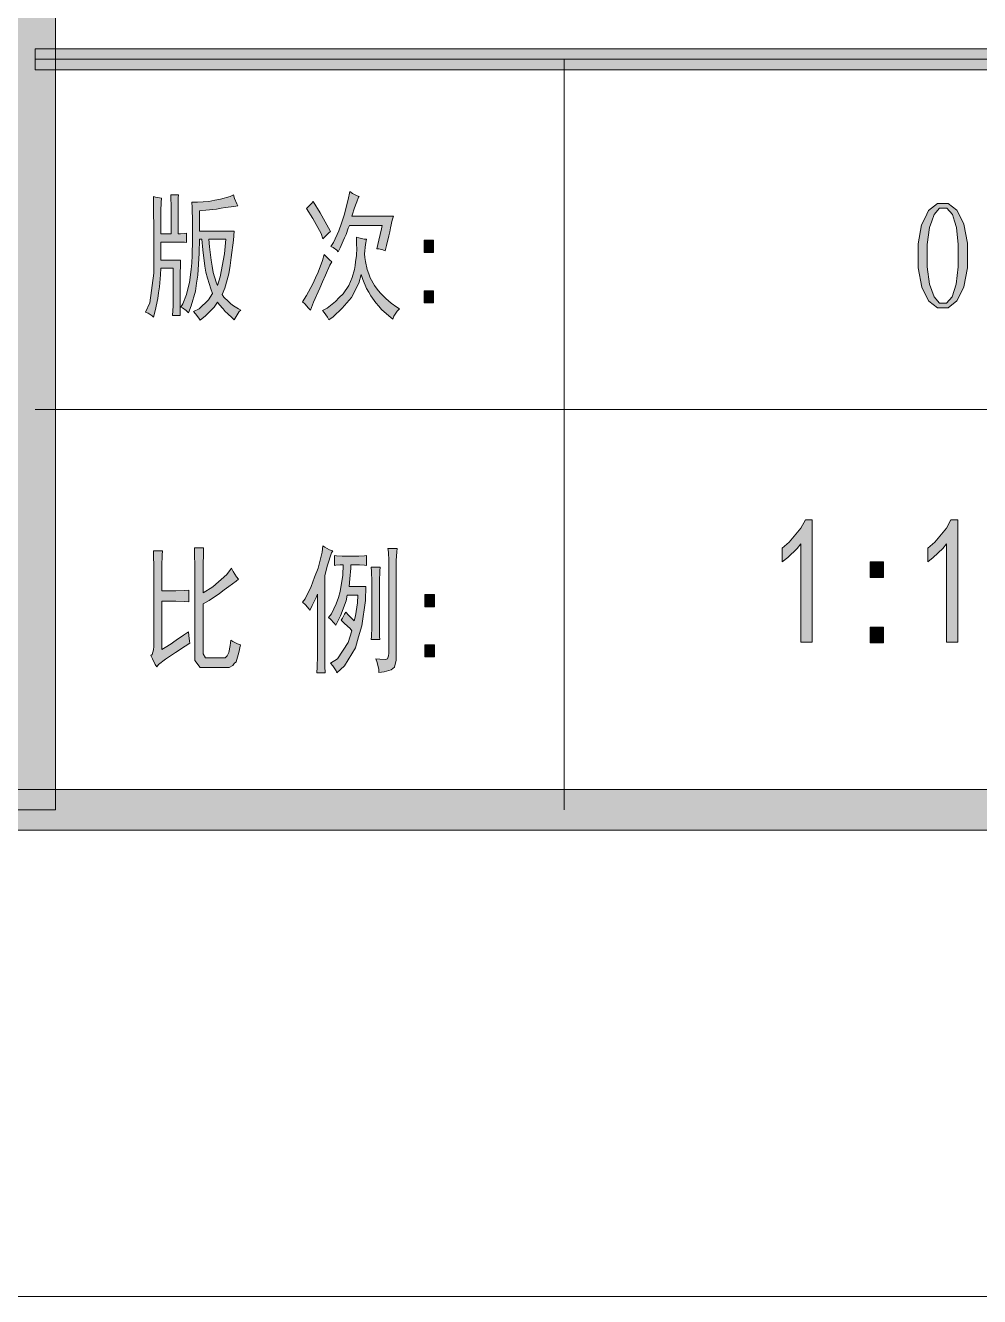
# Model space of a CAD drawing. Header units: millimetres. Extents: x 261 to 114907, y 32 to 1998430.
# Drawn here: x 107676 to 110031, y 1927133 to 1930268 of the extents above; entities that cross this region are included whole.
import ezdxf

# ---------------------------------------------------------------- set-up
doc = ezdxf.new("R2010")
doc.units = ezdxf.units.MM

msp = doc.modelspace()

# ---------------------------------------------------------------- hatches: boundary and pattern name
h = msp.add_hatch(color=0)
h.dxf.hatch_style = 2
h.paths.add_polyline_path([(107750.2, 1928333.3), (107650.3, 1928333.3), (107650.3, 1997229.2), (107750.2, 1997229.2)])
h = msp.add_hatch(color=0)
h.dxf.hatch_style = 2
h.paths.add_polyline_path([(107700.3, 1930158.7), (107700.3, 1930210.4), (113706.8, 1930210.4), (113706.8, 1930158.7)])
h = msp.add_hatch(color=0)
h.dxf.hatch_style = 2
h.paths.add_polyline_path([(108012.2, 1929841.9), (108011, 1929831.2), (108010.1, 1929810.9), (108010.1, 1929801.4), (108010.1, 1929754), (108035.5, 1929754), (108035.5, 1929817.8), (108035.5, 1929825.1), (108035.1, 1929841.5), (108034.7, 1929850.1), (108053.6, 1929850.1), (108053.2, 1929842.8), (108052.8, 1929826.4), (108052.8, 1929817.8), (108052.8, 1929754), (108058.8, 1929754), (108069.6, 1929754.9), (108073.9, 1929755.3), (108073.9, 1929732.5), (108068.3, 1929733.3), (108056.6, 1929733.8), (108050.6, 1929733.8), (108010.1, 1929733.8), (108010.1, 1929689.4), (108058.8, 1929689.4), (108058.4, 1929679.9), (108057.9, 1929653.2), (108057.9, 1929636.4), (108057.9, 1929552.8), (108039.4, 1929552.8), (108040.3, 1929576.5), (108040.7, 1929634.7), (108040.7, 1929669.1), (108010.1, 1929669.1), (108009.7, 1929653.2), (108007.1, 1929623.5), (108004.9, 1929608.8), (108003.2, 1929594.2), (107996.3, 1929564), (107992, 1929548.5), (107988.5, 1929551.9), (107978.6, 1929558), (107972.6, 1929561), (107982.9, 1929584.2), (107992.9, 1929656.6), (107992.9, 1929705.3), (107992.9, 1929754.9), (107992.4, 1929825.1), (107992, 1929846.2), (107997.2, 1929844.5), (108007.1, 1929842.8)])
h = msp.add_hatch(color=0)
h.paths.add_polyline_path([(108189.8, 1929850.1), (108191.9, 1929841.5), (108197.5, 1929827.7), (108200.6, 1929823), (108190.6, 1929821.7), (108169.5, 1929818.7), (108158.8, 1929816.9), (108147.6, 1929815.2), (108121.3, 1929812.2), (108105.3, 1929810.9), (108105.3, 1929760.9), (108191.5, 1929760.9), (108189.8, 1929738.5), (108184.2, 1929695.9), (108181.2, 1929675.6), (108177.7, 1929655.3), (108167.8, 1929619.6), (108161.3, 1929604.1), (108165.7, 1929598), (108176.9, 1929586.8), (108182.9, 1929581.7), (108189.4, 1929576.5), (108201.8, 1929568.7), (108207.9, 1929566.1), (108203.6, 1929562.3), (108195.8, 1929550.2), (108191.5, 1929542), (108185.9, 1929546.8), (108174.7, 1929557.1), (108169.1, 1929562.7), (108163.9, 1929568.7), (108154, 1929579.9), (108150.1, 1929585.1), (108141.9, 1929573.5), (108120.8, 1929551.5), (108107.5, 1929540.7), (108104, 1929545.9), (108095.8, 1929556.7), (108091.1, 1929562.3), (108104.5, 1929568.7), (108127.7, 1929591.1), (108138.1, 1929606.7), (108133.3, 1929618.3), (108125.1, 1929644.6), (108121.7, 1929659.7), (108118.7, 1929673.9), (108113.5, 1929714.4), (108111.4, 1929740.7), (108105.3, 1929740.7), (108104.9, 1929706.2), (108101.4, 1929651.9), (108098.4, 1929632.5), (108095.4, 1929612.7), (108085.1, 1929576.5), (108078.2, 1929559.3), (108073, 1929564.9), (108064, 1929571.7), (108059.6, 1929573), (108064.8, 1929581.2), (108073.4, 1929604.1), (108076.9, 1929618.7), (108080.8, 1929633.8), (108085.1, 1929665.7), (108086.4, 1929682.5), (108087.2, 1929700.2), (108088.1, 1929739.4), (108088.1, 1929760.9), (108088.1, 1929783.3), (108087.2, 1929819.1), (108086.4, 1929832.5), (108100.6, 1929832), (108129, 1929833.7), (108143.2, 1929836.8), (108157.9, 1929839.3), (108181.2, 1929845.8)])
h.paths.add_polyline_path([(108128.6, 1929740.7), (108130.3, 1929722.1), (108134.2, 1929689.4), (108136.8, 1929674.3), (108139.8, 1929658.8), (108146.7, 1929635.1), (108150.1, 1929626.9), (108157, 1929648), (108167.4, 1929704.9), (108170.4, 1929740.7)])
h = msp.add_hatch(color=0)
h.dxf.hatch_style = 2
h.paths.add_polyline_path([(108499.6, 1929846.2), (108498.3, 1929844.1), (108493.6, 1929833.3), (108490.6, 1929824.3), (108487.5, 1929815.6), (108483.2, 1929802.3), (108481.5, 1929797.5), (108584.1, 1929797.5), (108581.5, 1929788.1), (108576.7, 1929768.7), (108575, 1929758.8), (108572.9, 1929748.9), (108567.3, 1929725.6), (108563.8, 1929712.2), (108558.2, 1929714.4), (108547.9, 1929717), (108543.6, 1929717.4), (108548.3, 1929738.1), (108555.2, 1929766.1), (108556.5, 1929774.3), (108475.5, 1929774.3), (108472.9, 1929767.8), (108467.3, 1929752.7), (108463.8, 1929744.5), (108460.4, 1929736.4), (108452.6, 1929719.1), (108447.9, 1929709.6), (108444.9, 1929713.5), (108435.8, 1929720.4), (108429.8, 1929723), (108436.3, 1929732.5), (108449.6, 1929761.4), (108456.1, 1929780.3), (108463, 1929799.7), (108472.9, 1929838.5), (108476.3, 1929858.3), (108483.2, 1929853.6), (108494.9, 1929847.5)])
h = msp.add_hatch(color=0)
h.dxf.hatch_style = 2
h.paths.add_polyline_path([(108386.3, 1929833.7), (108403.1, 1929806.2), (108424.2, 1929769.1), (108428.9, 1929759.6), (108424.6, 1929756.2), (108415.6, 1929747.6), (108410.4, 1929742), (108405.7, 1929754.9), (108385.4, 1929791.9), (108369.9, 1929816.1), (108374.2, 1929820.4), (108382.4, 1929829)])
h = msp.add_hatch(color=0)
h.paths.add_polyline_path([(109940.2, 1929571.3), (109927.2, 1929571.3), (109905.7, 1929588.1), (109896.6, 1929604.9), (109888, 1929622.2), (109879, 1929670), (109879, 1929701), (109879, 1929729.5), (109887.6, 1929776), (109896.2, 1929793.7), (109904.4, 1929811.3), (109926.8, 1929829), (109940.2, 1929829), (109953.1, 1929829), (109974.6, 1929812.2), (109983.3, 1929795), (109991.9, 1929778.2), (110000.5, 1929731.2), (110000.5, 1929701), (110000.5, 1929670.4), (109991.9, 1929623), (109983.3, 1929605.8), (109974.6, 1929588.6), (109953.1, 1929571.3)])
h.paths.add_polyline_path([(109940.2, 1929817.4), (109932, 1929817.4), (109918.2, 1929801.4), (109912.6, 1929785.5), (109907, 1929769.5), (109901.4, 1929727.3), (109901.4, 1929701), (109901.4, 1929673), (109907, 1929629.5), (109912.6, 1929614), (109918.2, 1929598.5), (109932, 1929583), (109940.2, 1929583), (109949.2, 1929583), (109963, 1929598.5), (109967.7, 1929614), (109972.9, 1929629.5), (109978.1, 1929673), (109978.1, 1929701), (109978.1, 1929727.3), (109973.3, 1929769.5), (109968.6, 1929785.5), (109963.9, 1929801.4), (109949.6, 1929817.4)])
h = msp.add_hatch(color=0)
h.dxf.hatch_style = 2
h.paths.add_polyline_path([(108518.1, 1929740.7), (108515.1, 1929727.7), (108513, 1929704.9), (108513.8, 1929695.4), (108515.1, 1929685.5), (108519.4, 1929665.7), (108523.3, 1929655.3), (108526.8, 1929645.4), (108537.5, 1929626.5), (108544.4, 1929617.4), (108551.3, 1929608.8), (108565.1, 1929594.2), (108572, 1929588.6), (108578.5, 1929583), (108592.3, 1929573), (108599.2, 1929568.7), (108593.6, 1929563.6), (108585.4, 1929550.6), (108582.8, 1929543.3), (108572.9, 1929551.5), (108555.2, 1929567.4), (108547.9, 1929575.6), (108540.5, 1929583.8), (108528.1, 1929601.1), (108523.3, 1929610.1), (108518.1, 1929619.1), (108509.1, 1929641.1), (108504.8, 1929654.1), (108498.7, 1929632.5), (108481.1, 1929597.2), (108469.4, 1929583.8), (108457.8, 1929570.5), (108435.4, 1929549.3), (108424.6, 1929542), (108421.2, 1929548.5), (108413.4, 1929560.1), (108409.5, 1929564.9), (108420.8, 1929570.9), (108441.4, 1929586.8), (108450.5, 1929596.7), (108460, 1929606.2), (108473.8, 1929626.5), (108478.1, 1929636.4), (108482.4, 1929646.7), (108488, 1929666.1), (108489.7, 1929675.6), (108491, 1929685.1), (108493.1, 1929700.6), (108493.1, 1929706.6), (108493.6, 1929713.1), (108493.1, 1929732.5), (108492.7, 1929745.8), (108498.7, 1929744.1), (108511.7, 1929741.1)])
h = msp.add_hatch(color=0)
h.dxf.hatch_style = 2
h.paths.add_polyline_path([(108683.2, 1929708.3), (108659.9, 1929708.3), (108659.9, 1929738.1), (108683.2, 1929738.1)])
h = msp.add_hatch(color=0)
h.dxf.hatch_style = 2
h.paths.add_polyline_path([(108432, 1929685.1), (108427.6, 1929676.5), (108416.9, 1929651.9), (108409.5, 1929636), (108402.7, 1929620), (108387.1, 1929585.1), (108379.4, 1929566.1), (108374.6, 1929570.9), (108365.2, 1929581.2), (108360, 1929586.4), (108369.5, 1929601.5), (108385.4, 1929630.8), (108391.9, 1929645.4), (108398.3, 1929659.7), (108409.1, 1929688.5), (108413.4, 1929702.7), (108417.3, 1929698.9), (108426.4, 1929689.8)])
h = msp.add_hatch(color=0)
h.dxf.hatch_style = 2
h.paths.add_polyline_path([(108683.2, 1929583.8), (108659.9, 1929583.8), (108659.9, 1929613.5), (108683.2, 1929613.5)])
h = msp.add_hatch(color=0)
h.dxf.hatch_style = 2
h.paths.add_polyline_path([(109589.8, 1928989.1), (109580.8, 1928977.5), (109557.5, 1928955.5), (109543.7, 1928945.2), (109543.7, 1928978.4), (109561, 1928993.5), (109589.8, 1929028.4), (109601, 1929048.6), (109617.8, 1929048.6), (109617.8, 1928747), (109589.8, 1928747)])
h = msp.add_hatch(color=0)
h.dxf.hatch_style = 2
h.paths.add_polyline_path([(109948.8, 1928989.1), (109939.7, 1928977.5), (109916.5, 1928955.5), (109902.7, 1928945.2), (109902.7, 1928978.4), (109919.9, 1928993.5), (109948.8, 1929028.4), (109960, 1929048.6), (109976.8, 1929048.6), (109976.8, 1928747), (109948.8, 1928747)])
h = msp.add_hatch(color=0)
h.dxf.hatch_style = 2
h.paths.add_polyline_path([(108014.4, 1928972.3), (108013.5, 1928961.6), (108013.1, 1928935.3), (108013.1, 1928919.8), (108013.1, 1928873.7), (108037.7, 1928873.7), (108047.1, 1928873.7), (108067.8, 1928874.5), (108079, 1928875), (108079, 1928846.5), (108067.8, 1928847.4), (108047.1, 1928848.2), (108037.7, 1928848.2), (108013.1, 1928848.2), (108013.1, 1928728.9), (108021.3, 1928733.6), (108035.9, 1928743.1), (108042, 1928747.4), (108048.4, 1928751.7), (108066.5, 1928764.2), (108078.2, 1928772.4), (108079, 1928763.3), (108081.2, 1928749.6), (108082.1, 1928744), (108070.4, 1928736.6), (108046.3, 1928721.1), (108033.8, 1928712.9), (108021.7, 1928704.7), (108004.5, 1928691.4), (108000.2, 1928685.8), (107996.3, 1928691.8), (107989.4, 1928706), (107986, 1928714.2), (107988.5, 1928716.8), (107992, 1928727.6), (107992.9, 1928735.8), (107992.9, 1928917.2), (107992.9, 1928933.1), (107992.4, 1928960.7), (107992, 1928972.3)])
h = msp.add_hatch(color=0)
h.dxf.hatch_style = 2
h.paths.add_polyline_path([(108115.7, 1928979.2), (108115.2, 1928965), (108114.4, 1928937.9), (108114.4, 1928924.9), (108114.4, 1928868.5), (108138.5, 1928883.1), (108173.4, 1928913.7), (108184.6, 1928929.2), (108188.5, 1928921.5), (108197.1, 1928908.1), (108201.8, 1928902.1), (108195.8, 1928897.4), (108178.1, 1928884), (108166.9, 1928875.8), (108155.3, 1928867.2), (108129.5, 1928850), (108114.4, 1928841.3), (108114.4, 1928727.6), (108114.4, 1928718.1), (108120.8, 1928708.6), (108126.9, 1928708.6), (108165.2, 1928708.6), (108168.7, 1928708.6), (108174.3, 1928712.9), (108176, 1928716.8), (108177.7, 1928721.1), (108181.6, 1928738.4), (108183.3, 1928752.1), (108187.6, 1928748.7), (108199.3, 1928742.7), (108207, 1928740.1), (108203.1, 1928721.5), (108195.8, 1928698.7), (108191.5, 1928694), (108187.6, 1928689.2), (108179, 1928684.5), (108174.3, 1928684.5), (108120.8, 1928684.5), (108107.5, 1928684.5), (108094.1, 1928701.3), (108094.1, 1928718.1), (108094.1, 1928919.8), (108094.1, 1928934.4), (108093.7, 1928964.2), (108093.3, 1928979.2)])
h = msp.add_hatch(color=0)
h.dxf.hatch_style = 2
h.paths.add_polyline_path([(108435, 1928972.3), (108431.5, 1928967.2), (108421.2, 1928936.6), (108414.7, 1928911.6), (108414.7, 1928728.9), (108414.7, 1928715.5), (108415.2, 1928686.6), (108415.6, 1928671.1), (108395.3, 1928671.1), (108395.8, 1928685.4), (108396.6, 1928712.9), (108396.6, 1928726.3), (108396.6, 1928865.5), (108393.2, 1928857.3), (108384.1, 1928837), (108378.1, 1928825), (108375.9, 1928828.4), (108366.9, 1928838.8), (108360, 1928845.2), (108366.5, 1928853.4), (108381.5, 1928884), (108389.7, 1928906.8), (108398.3, 1928929.7), (108408.7, 1928968.5), (108410.4, 1928984.4), (108414.7, 1928981.4), (108426.8, 1928974.9)])
h = msp.add_hatch(color=0)
h.dxf.hatch_style = 2
h.paths.add_polyline_path([(108491.9, 1928959), (108499.2, 1928959), (108512.5, 1928959.4), (108518.1, 1928960.3), (108518.1, 1928935.7), (108512.5, 1928936.6), (108500.5, 1928937.4), (108493.6, 1928937.4), (108479.4, 1928937.4), (108478.9, 1928929.2), (108476.3, 1928903), (108474.6, 1928884.4), (108516, 1928884.4), (108515.1, 1928849.5), (108506.1, 1928787), (108498.3, 1928760.3), (108490.6, 1928733.2), (108463.8, 1928688.4), (108444.9, 1928671.1), (108443.2, 1928676.3), (108435, 1928688.4), (108428.9, 1928695.3), (108446.2, 1928706), (108472.5, 1928746.1), (108481.5, 1928775), (108477.2, 1928780.6), (108463.8, 1928793.1), (108455.2, 1928800.8), (108458.2, 1928806), (108463.8, 1928816.3), (108466.4, 1928821.1), (108474.2, 1928812.9), (108484.5, 1928802.1), (108487.5, 1928799.5), (108490.6, 1928812), (108495.3, 1928843.9), (108496.6, 1928862.9), (108470.3, 1928862.9), (108467.7, 1928848.7), (108453.5, 1928811.6), (108441.9, 1928788.8), (108438, 1928793.9), (108428.9, 1928803.4), (108423.8, 1928807.3), (108431.1, 1928816.8), (108443.2, 1928841.8), (108448.3, 1928856.9), (108453.1, 1928871.9), (108459.1, 1928912.4), (108460.4, 1928937.4), (108452.6, 1928937.4), (108441.9, 1928936.6), (108438.9, 1928935.7), (108438.9, 1928960.3), (108444, 1928959.4), (108457.4, 1928959), (108465.6, 1928959)])
h = msp.add_hatch(color=0)
h.dxf.hatch_style = 2
h.paths.add_polyline_path([(108593.1, 1928977.9), (108592.3, 1928969.8), (108591, 1928948.6), (108591, 1928935.7), (108591, 1928716.8), (108591, 1928702.6), (108587.1, 1928685.4), (108582.8, 1928681.9), (108578.9, 1928678.5), (108561.7, 1928673.7), (108548.3, 1928672.4), (108547.9, 1928679.7), (108544, 1928696.6), (108540.5, 1928706), (108550.9, 1928704.7), (108564.2, 1928703.9), (108566.8, 1928704.7), (108569.4, 1928705.6), (108572.4, 1928712.9), (108572.9, 1928719.8), (108572.9, 1928934.4), (108572.9, 1928947.3), (108572, 1928968.9), (108570.7, 1928977.9)])
h = msp.add_hatch(color=0)
h.dxf.hatch_style = 2
h.paths.add_polyline_path([(108551.3, 1928931.8), (108550.5, 1928922.4), (108549.6, 1928896.1), (108549.6, 1928879.3), (108549.6, 1928800.8), (108549.6, 1928784.5), (108550, 1928760.8), (108550.5, 1928753.4), (108529.3, 1928753.4), (108530.2, 1928760.8), (108531.1, 1928784), (108531.1, 1928799.5), (108531.1, 1928880.6), (108530.6, 1928896.1), (108529.8, 1928921.5), (108529.3, 1928931.8)])
h = msp.add_hatch(color=0)
h.dxf.hatch_style = 2
h.paths.add_polyline_path([(109793.2, 1928906.4), (109760.9, 1928906.4), (109760.9, 1928945.2), (109793.2, 1928945.2)])
h = msp.add_hatch(color=0)
h.dxf.hatch_style = 2
h.paths.add_polyline_path([(108685.3, 1928834.4), (108662.1, 1928834.4), (108662.1, 1928864.2), (108685.3, 1928864.2)])
h = msp.add_hatch(color=0)
h.dxf.hatch_style = 2
h.paths.add_polyline_path([(109793.2, 1928745.2), (109760.9, 1928745.2), (109760.9, 1928784), (109793.2, 1928784)])
h = msp.add_hatch(color=0)
h.dxf.hatch_style = 2
h.paths.add_polyline_path([(108685.3, 1928710.3), (108662.1, 1928710.3), (108662.1, 1928740.1), (108685.3, 1928740.1)])
h = msp.add_hatch(color=0)
h.dxf.hatch_style = 2
h.paths.add_polyline_path([(16914.1, 1928283.3), (17014.1, 1928383.3), (113656.8, 1928383.3), (113756.8, 1928283.3)])

# ---------------------------------------------------------------- linework, layer by layer
at = {"color": 0, "lineweight": 0}
for points in [[(114906.9, 1927132.8), (114906.9, 1998429.8), (13963.2, 1998429.8), (13963.2, 1927132.8)], [(107750.2, 1928333.3), (107650.3, 1928333.3), (107650.3, 1997229.2), (107750.2, 1997229.2)], [(107700.3, 1930158.7), (107700.3, 1930210.4), (113706.8, 1930210.4), (113706.8, 1930158.7)], [(108012.2, 1929841.9), (108011, 1929831.2), (108010.1, 1929810.9), (108010.1, 1929801.4), (108010.1, 1929754), (108035.5, 1929754), (108035.5, 1929817.8), (108035.5, 1929825.1), (108035.1, 1929841.5), (108034.7, 1929850.1), (108053.6, 1929850.1), (108053.2, 1929842.8), (108052.8, 1929826.4), (108052.8, 1929817.8), (108052.8, 1929754), (108058.8, 1929754), (108069.6, 1929754.9), (108073.9, 1929755.3), (108073.9, 1929732.5), (108068.3, 1929733.3), (108056.6, 1929733.8), (108050.6, 1929733.8), (108010.1, 1929733.8), (108010.1, 1929689.4), (108058.8, 1929689.4), (108058.4, 1929679.9), (108057.9, 1929653.2), (108057.9, 1929636.4), (108057.9, 1929552.8), (108039.4, 1929552.8), (108040.3, 1929576.5), (108040.7, 1929634.7), (108040.7, 1929669.1), (108010.1, 1929669.1), (108009.7, 1929653.2), (108007.1, 1929623.5), (108004.9, 1929608.8), (108003.2, 1929594.2), (107996.3, 1929564), (107992, 1929548.5), (107988.5, 1929551.9), (107978.6, 1929558), (107972.6, 1929561), (107982.9, 1929584.2), (107992.9, 1929656.6), (107992.9, 1929705.3), (107992.9, 1929754.9), (107992.4, 1929825.1), (107992, 1929846.2), (107997.2, 1929844.5), (108007.1, 1929842.8)], [(108189.8, 1929850.1), (108191.9, 1929841.5), (108197.5, 1929827.7), (108200.6, 1929823), (108190.6, 1929821.7), (108169.5, 1929818.7), (108158.8, 1929816.9), (108147.6, 1929815.2), (108121.3, 1929812.2), (108105.3, 1929810.9), (108105.3, 1929760.9), (108191.5, 1929760.9), (108189.8, 1929738.5), (108184.2, 1929695.9), (108181.2, 1929675.6), (108177.7, 1929655.3), (108167.8, 1929619.6), (108161.3, 1929604.1), (108165.7, 1929598), (108176.9, 1929586.8), (108182.9, 1929581.7), (108189.4, 1929576.5), (108201.8, 1929568.7), (108207.9, 1929566.1), (108203.6, 1929562.3), (108195.8, 1929550.2), (108191.5, 1929542), (108185.9, 1929546.8), (108174.7, 1929557.1), (108169.1, 1929562.7), (108163.9, 1929568.7), (108154, 1929579.9), (108150.1, 1929585.1), (108141.9, 1929573.5), (108120.8, 1929551.5), (108107.5, 1929540.7), (108104, 1929545.9), (108095.8, 1929556.7), (108091.1, 1929562.3), (108104.5, 1929568.7), (108127.7, 1929591.1), (108138.1, 1929606.7), (108133.3, 1929618.3), (108125.1, 1929644.6), (108121.7, 1929659.7), (108118.7, 1929673.9), (108113.5, 1929714.4), (108111.4, 1929740.7), (108105.3, 1929740.7), (108104.9, 1929706.2), (108101.4, 1929651.9), (108098.4, 1929632.5), (108095.4, 1929612.7), (108085.1, 1929576.5), (108078.2, 1929559.3), (108073, 1929564.9), (108064, 1929571.7), (108059.6, 1929573), (108064.8, 1929581.2), (108073.4, 1929604.1), (108076.9, 1929618.7), (108080.8, 1929633.8), (108085.1, 1929665.7), (108086.4, 1929682.5), (108087.2, 1929700.2), (108088.1, 1929739.4), (108088.1, 1929760.9), (108088.1, 1929783.3), (108087.2, 1929819.1), (108086.4, 1929832.5), (108100.6, 1929832), (108129, 1929833.7), (108143.2, 1929836.8), (108157.9, 1929839.3), (108181.2, 1929845.8)], [(108499.6, 1929846.2), (108498.3, 1929844.1), (108493.6, 1929833.3), (108490.6, 1929824.3), (108487.5, 1929815.6), (108483.2, 1929802.3), (108481.5, 1929797.5), (108584.1, 1929797.5), (108581.5, 1929788.1), (108576.7, 1929768.7), (108575, 1929758.8), (108572.9, 1929748.9), (108567.3, 1929725.6), (108563.8, 1929712.2), (108558.2, 1929714.4), (108547.9, 1929717), (108543.6, 1929717.4), (108548.3, 1929738.1), (108555.2, 1929766.1), (108556.5, 1929774.3), (108475.5, 1929774.3), (108472.9, 1929767.8), (108467.3, 1929752.7), (108463.8, 1929744.5), (108460.4, 1929736.4), (108452.6, 1929719.1), (108447.9, 1929709.6), (108444.9, 1929713.5), (108435.8, 1929720.4), (108429.8, 1929723), (108436.3, 1929732.5), (108449.6, 1929761.4), (108456.1, 1929780.3), (108463, 1929799.7), (108472.9, 1929838.5), (108476.3, 1929858.3), (108483.2, 1929853.6), (108494.9, 1929847.5)], [(108386.3, 1929833.7), (108403.1, 1929806.2), (108424.2, 1929769.1), (108428.9, 1929759.6), (108424.6, 1929756.2), (108415.6, 1929747.6), (108410.4, 1929742), (108405.7, 1929754.9), (108385.4, 1929791.9), (108369.9, 1929816.1), (108374.2, 1929820.4), (108382.4, 1929829)], [(109940.2, 1929571.3), (109927.2, 1929571.3), (109905.7, 1929588.1), (109896.6, 1929604.9), (109888, 1929622.2), (109879, 1929670), (109879, 1929701), (109879, 1929729.5), (109887.6, 1929776), (109896.2, 1929793.7), (109904.4, 1929811.3), (109926.8, 1929829), (109940.2, 1929829), (109953.1, 1929829), (109974.6, 1929812.2), (109983.3, 1929795), (109991.9, 1929778.2), (110000.5, 1929731.2), (110000.5, 1929701), (110000.5, 1929670.4), (109991.9, 1929623), (109983.3, 1929605.8), (109974.6, 1929588.6), (109953.1, 1929571.3)], [(109940.2, 1929817.4), (109932, 1929817.4), (109918.2, 1929801.4), (109912.6, 1929785.5), (109907, 1929769.5), (109901.4, 1929727.3), (109901.4, 1929701), (109901.4, 1929673), (109907, 1929629.5), (109912.6, 1929614), (109918.2, 1929598.5), (109932, 1929583), (109940.2, 1929583), (109949.2, 1929583), (109963, 1929598.5), (109967.7, 1929614), (109972.9, 1929629.5), (109978.1, 1929673), (109978.1, 1929701), (109978.1, 1929727.3), (109973.3, 1929769.5), (109968.6, 1929785.5), (109963.9, 1929801.4), (109949.6, 1929817.4)], [(108128.6, 1929740.7), (108130.3, 1929722.1), (108134.2, 1929689.4), (108136.8, 1929674.3), (108139.8, 1929658.8), (108146.7, 1929635.1), (108150.1, 1929626.9), (108157, 1929648), (108167.4, 1929704.9), (108170.4, 1929740.7)], [(108518.1, 1929740.7), (108515.1, 1929727.7), (108513, 1929704.9), (108513.8, 1929695.4), (108515.1, 1929685.5), (108519.4, 1929665.7), (108523.3, 1929655.3), (108526.8, 1929645.4), (108537.5, 1929626.5), (108544.4, 1929617.4), (108551.3, 1929608.8), (108565.1, 1929594.2), (108572, 1929588.6), (108578.5, 1929583), (108592.3, 1929573), (108599.2, 1929568.7), (108593.6, 1929563.6), (108585.4, 1929550.6), (108582.8, 1929543.3), (108572.9, 1929551.5), (108555.2, 1929567.4), (108547.9, 1929575.6), (108540.5, 1929583.8), (108528.1, 1929601.1), (108523.3, 1929610.1), (108518.1, 1929619.1), (108509.1, 1929641.1), (108504.8, 1929654.1), (108498.7, 1929632.5), (108481.1, 1929597.2), (108469.4, 1929583.8), (108457.8, 1929570.5), (108435.4, 1929549.3), (108424.6, 1929542), (108421.2, 1929548.5), (108413.4, 1929560.1), (108409.5, 1929564.9), (108420.8, 1929570.9), (108441.4, 1929586.8), (108450.5, 1929596.7), (108460, 1929606.2), (108473.8, 1929626.5), (108478.1, 1929636.4), (108482.4, 1929646.7), (108488, 1929666.1), (108489.7, 1929675.6), (108491, 1929685.1), (108493.1, 1929700.6), (108493.1, 1929706.6), (108493.6, 1929713.1), (108493.1, 1929732.5), (108492.7, 1929745.8), (108498.7, 1929744.1), (108511.7, 1929741.1)], [(108683.2, 1929708.3), (108659.9, 1929708.3), (108659.9, 1929738.1), (108683.2, 1929738.1)], [(108432, 1929685.1), (108427.6, 1929676.5), (108416.9, 1929651.9), (108409.5, 1929636), (108402.7, 1929620), (108387.1, 1929585.1), (108379.4, 1929566.1), (108374.6, 1929570.9), (108365.2, 1929581.2), (108360, 1929586.4), (108369.5, 1929601.5), (108385.4, 1929630.8), (108391.9, 1929645.4), (108398.3, 1929659.7), (108409.1, 1929688.5), (108413.4, 1929702.7), (108417.3, 1929698.9), (108426.4, 1929689.8)], [(108683.2, 1929583.8), (108659.9, 1929583.8), (108659.9, 1929613.5), (108683.2, 1929613.5)], [(109589.8, 1928989.1), (109580.8, 1928977.5), (109557.5, 1928955.5), (109543.7, 1928945.2), (109543.7, 1928978.4), (109561, 1928993.5), (109589.8, 1929028.4), (109601, 1929048.6), (109617.8, 1929048.6), (109617.8, 1928747), (109589.8, 1928747)], [(109948.8, 1928989.1), (109939.7, 1928977.5), (109916.5, 1928955.5), (109902.7, 1928945.2), (109902.7, 1928978.4), (109919.9, 1928993.5), (109948.8, 1929028.4), (109960, 1929048.6), (109976.8, 1929048.6), (109976.8, 1928747), (109948.8, 1928747)], [(108014.4, 1928972.3), (108013.5, 1928961.6), (108013.1, 1928935.3), (108013.1, 1928919.8), (108013.1, 1928873.7), (108037.7, 1928873.7), (108047.1, 1928873.7), (108067.8, 1928874.5), (108079, 1928875), (108079, 1928846.5), (108067.8, 1928847.4), (108047.1, 1928848.2), (108037.7, 1928848.2), (108013.1, 1928848.2), (108013.1, 1928728.9), (108021.3, 1928733.6), (108035.9, 1928743.1), (108042, 1928747.4), (108048.4, 1928751.7), (108066.5, 1928764.2), (108078.2, 1928772.4), (108079, 1928763.3), (108081.2, 1928749.6), (108082.1, 1928744), (108070.4, 1928736.6), (108046.3, 1928721.1), (108033.8, 1928712.9), (108021.7, 1928704.7), (108004.5, 1928691.4), (108000.2, 1928685.8), (107996.3, 1928691.8), (107989.4, 1928706), (107986, 1928714.2), (107988.5, 1928716.8), (107992, 1928727.6), (107992.9, 1928735.8), (107992.9, 1928917.2), (107992.9, 1928933.1), (107992.4, 1928960.7), (107992, 1928972.3)], [(108115.7, 1928979.2), (108115.2, 1928965), (108114.4, 1928937.9), (108114.4, 1928924.9), (108114.4, 1928868.5), (108138.5, 1928883.1), (108173.4, 1928913.7), (108184.6, 1928929.2), (108188.5, 1928921.5), (108197.1, 1928908.1), (108201.8, 1928902.1), (108195.8, 1928897.4), (108178.1, 1928884), (108166.9, 1928875.8), (108155.3, 1928867.2), (108129.5, 1928850), (108114.4, 1928841.3), (108114.4, 1928727.6), (108114.4, 1928718.1), (108120.8, 1928708.6), (108126.9, 1928708.6), (108165.2, 1928708.6), (108168.7, 1928708.6), (108174.3, 1928712.9), (108176, 1928716.8), (108177.7, 1928721.1), (108181.6, 1928738.4), (108183.3, 1928752.1), (108187.6, 1928748.7), (108199.3, 1928742.7), (108207, 1928740.1), (108203.1, 1928721.5), (108195.8, 1928698.7), (108191.5, 1928694), (108187.6, 1928689.2), (108179, 1928684.5), (108174.3, 1928684.5), (108120.8, 1928684.5), (108107.5, 1928684.5), (108094.1, 1928701.3), (108094.1, 1928718.1), (108094.1, 1928919.8), (108094.1, 1928934.4), (108093.7, 1928964.2), (108093.3, 1928979.2)], [(108435, 1928972.3), (108431.5, 1928967.2), (108421.2, 1928936.6), (108414.7, 1928911.6), (108414.7, 1928728.9), (108414.7, 1928715.5), (108415.2, 1928686.6), (108415.6, 1928671.1), (108395.3, 1928671.1), (108395.8, 1928685.4), (108396.6, 1928712.9), (108396.6, 1928726.3), (108396.6, 1928865.5), (108393.2, 1928857.3), (108384.1, 1928837), (108378.1, 1928825), (108375.9, 1928828.4), (108366.9, 1928838.8), (108360, 1928845.2), (108366.5, 1928853.4), (108381.5, 1928884), (108389.7, 1928906.8), (108398.3, 1928929.7), (108408.7, 1928968.5), (108410.4, 1928984.4), (108414.7, 1928981.4), (108426.8, 1928974.9)], [(108491.9, 1928959), (108499.2, 1928959), (108512.5, 1928959.4), (108518.1, 1928960.3), (108518.1, 1928935.7), (108512.5, 1928936.6), (108500.5, 1928937.4), (108493.6, 1928937.4), (108479.4, 1928937.4), (108478.9, 1928929.2), (108476.3, 1928903), (108474.6, 1928884.4), (108516, 1928884.4), (108515.1, 1928849.5), (108506.1, 1928787), (108498.3, 1928760.3), (108490.6, 1928733.2), (108463.8, 1928688.4), (108444.9, 1928671.1), (108443.2, 1928676.3), (108435, 1928688.4), (108428.9, 1928695.3), (108446.2, 1928706), (108472.5, 1928746.1), (108481.5, 1928775), (108477.2, 1928780.6), (108463.8, 1928793.1), (108455.2, 1928800.8), (108458.2, 1928806), (108463.8, 1928816.3), (108466.4, 1928821.1), (108474.2, 1928812.9), (108484.5, 1928802.1), (108487.5, 1928799.5), (108490.6, 1928812), (108495.3, 1928843.9), (108496.6, 1928862.9), (108470.3, 1928862.9), (108467.7, 1928848.7), (108453.5, 1928811.6), (108441.9, 1928788.8), (108438, 1928793.9), (108428.9, 1928803.4), (108423.8, 1928807.3), (108431.1, 1928816.8), (108443.2, 1928841.8), (108448.3, 1928856.9), (108453.1, 1928871.9), (108459.1, 1928912.4), (108460.4, 1928937.4), (108452.6, 1928937.4), (108441.9, 1928936.6), (108438.9, 1928935.7), (108438.9, 1928960.3), (108444, 1928959.4), (108457.4, 1928959), (108465.6, 1928959)], [(108593.1, 1928977.9), (108592.3, 1928969.8), (108591, 1928948.6), (108591, 1928935.7), (108591, 1928716.8), (108591, 1928702.6), (108587.1, 1928685.4), (108582.8, 1928681.9), (108578.9, 1928678.5), (108561.7, 1928673.7), (108548.3, 1928672.4), (108547.9, 1928679.7), (108544, 1928696.6), (108540.5, 1928706), (108550.9, 1928704.7), (108564.2, 1928703.9), (108566.8, 1928704.7), (108569.4, 1928705.6), (108572.4, 1928712.9), (108572.9, 1928719.8), (108572.9, 1928934.4), (108572.9, 1928947.3), (108572, 1928968.9), (108570.7, 1928977.9)], [(108551.3, 1928931.8), (108550.5, 1928922.4), (108549.6, 1928896.1), (108549.6, 1928879.3), (108549.6, 1928800.8), (108549.6, 1928784.5), (108550, 1928760.8), (108550.5, 1928753.4), (108529.3, 1928753.4), (108530.2, 1928760.8), (108531.1, 1928784), (108531.1, 1928799.5), (108531.1, 1928880.6), (108530.6, 1928896.1), (108529.8, 1928921.5), (108529.3, 1928931.8)], [(109793.2, 1928906.4), (109760.9, 1928906.4), (109760.9, 1928945.2), (109793.2, 1928945.2)], [(108685.3, 1928834.4), (108662.1, 1928834.4), (108662.1, 1928864.2), (108685.3, 1928864.2)], [(109793.2, 1928745.2), (109760.9, 1928745.2), (109760.9, 1928784), (109793.2, 1928784)], [(108685.3, 1928710.3), (108662.1, 1928710.3), (108662.1, 1928740.1), (108685.3, 1928740.1)], [(16914.1, 1928283.3), (17014.1, 1928383.3), (113656.8, 1928383.3), (113756.8, 1928283.3)]]:
    msp.add_lwpolyline(points, close=True, dxfattribs=at)
for points in [[(113706.8, 1930184.5), (107700.3, 1930184.5)], [(109005.9, 1930184.5), (109005.9, 1928333.3)], [(107700.3, 1929320.5), (113706.8, 1929320.5)]]:
    msp.add_lwpolyline(points, dxfattribs=at)

doc.saveas('drawing.dxf')
